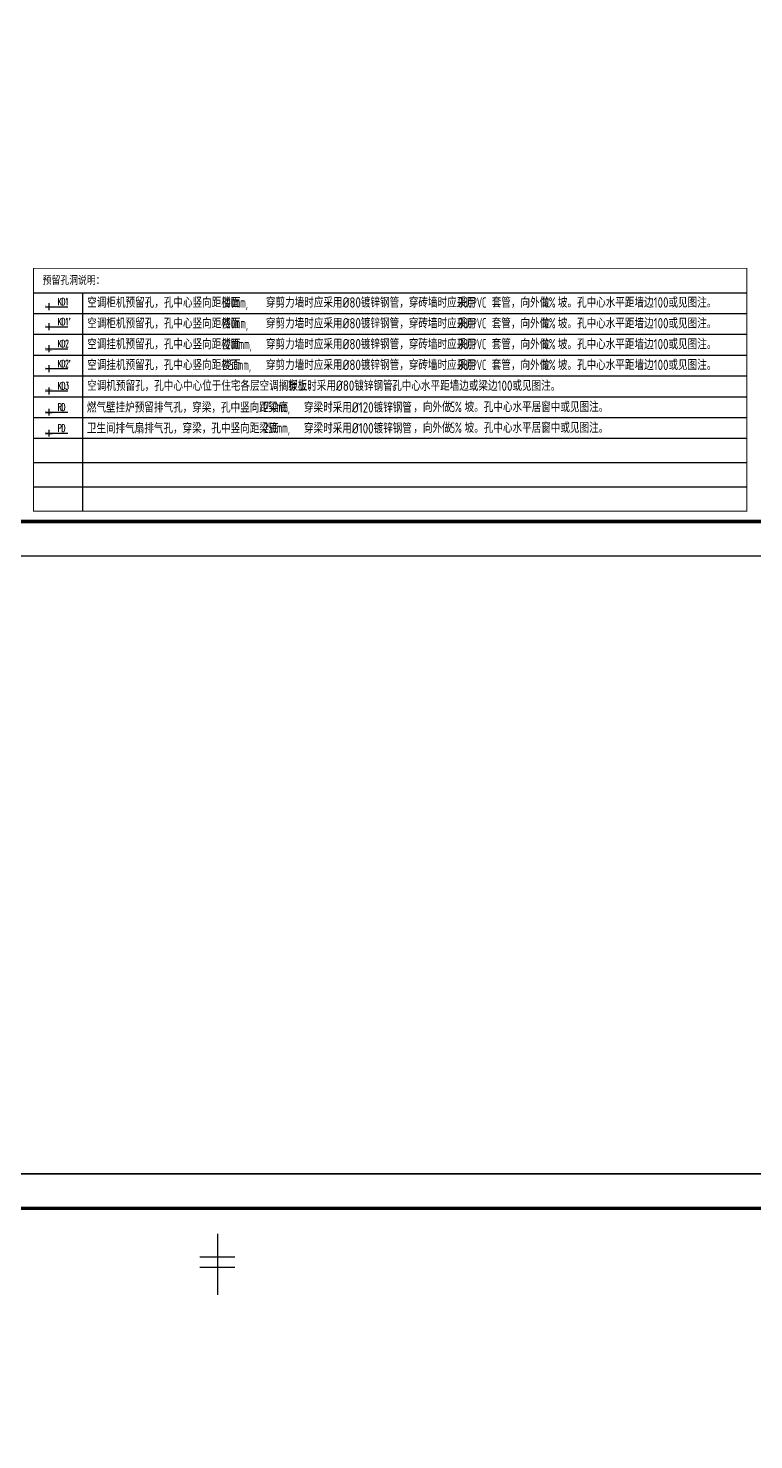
# Model space of a CAD drawing. Extents: x -518115 to 389031, y -231062 to 1628073.
# Drawn here: x 32868 to 53772, y 694183 to 734892 of the extents above; entities that cross this region are included whole.
import ezdxf
from ezdxf.xclip import XClip

# ---------------------------------------------------------------- set-up
doc = ezdxf.new("R2010")
doc.units = 0
doc.header["$LTSCALE"] = 1000
doc.header["$MEASUREMENT"] = 0
doc.header["$XCLIPFRAME"] = 0
doc.linetypes.add('DASH', pattern=[0.35, 0.25, -0.1])
doc.linetypes.add('DOTE', pattern=[2.42, 2, -0.2, 0.02, -0.2])
for name, color, linetype in [('C-Sheet-图框', 101, 'Continuous'), ('DIM_LEAD', 3, 'Continuous'), ('PUB_TEXT', 4, 'Continuous'), ('图框', 140, 'Continuous'), ('机电标识类', 1, 'Continuous')]:
    doc.layers.add(name, color=color, linetype=linetype)
for name, color, linetype, lineweight in [('DOTE', 19, 'DOTE', 9), ('平面-空调室内机', 176, 'Continuous', 9), ('空调', 76, 'Continuous', 13)]:
    doc.layers.add(name, color=color, linetype=linetype, lineweight=lineweight)
doc.layers.add('yichutu', color=7, linetype='Continuous', true_color=0xffffff, plot=False)
doc.styles.add('_TCH_DIM', font='SIMPLEX.shx', dxfattribs={"width": 0.7, "bigfont": 'GBCBIG.shx'})
doc.styles.add('宋体', font='', dxfattribs={"height": 50})
doc.styles.add('房间名称', font='TSSDENG', dxfattribs={"width": 0.8, "bigfont": 'HZTXT'})
doc.styles.get('宋体').set_extended_font_data('SimSun')

# ---------------------------------------------------------------- blocks, each defined once
blk = doc.blocks.new('TK')
at = {"layer": '图框'}
blk.add_lwpolyline([(465375, 548714), (549475, 548714), (549475, 489314), (465375, 489314)], close=True, dxfattribs=at)
blk.add_lwpolyline([(465375, 548714), (549475, 548714), (549475, 489314), (465375, 489314)], close=True, dxfattribs=at)
at = {"layer": '图框', "const_width": 100}
blk.add_lwpolyline([(548475, 490314), (548475, 547714), (467875, 547714), (467875, 490314)], close=True, dxfattribs=at)
blk = doc.blocks.new('yct-841-594-84100-59399.9999999999-100-1000.0')
at = {"layer": 'yichutu', "color": 7, "true_color": 0xffffff}
blk.add_lwpolyline([(0, 0), (0, 59400), (84100, 59400), (84100, 0)], close=True, dxfattribs=at)
blk = doc.blocks.new('A$C74D73064')
at = {"layer": 'DOTE', "color": 5}
for p, q in [((89330, 54519), (89330, 8149)), ((94780, 54519), (94780, 8149)), ((100230, 54519), (100230, 8149)), ((105680, 54519), (105680, 8149))]:
    blk.add_line(p, q, dxfattribs=at)
blk = doc.blocks.new('dongkong')
blk.add_wipeout([(-603756, 210771), (-603756, 210571), (-603836, 210571), (-603836, 210771)])
at = {"layer": '机电标识类', "color": 250, "linetype": 'DASH', "ltscale": 400}
for p, q in [((-603896, 210671), (-603696, 210671)), ((-603796, 210771), (-603796, 210571))]:
    blk.add_line(p, q, dxfattribs=at)
at = {"layer": '空调', "color": 6, "linetype": 'DASH', "const_width": 2}
blk.add_lwpolyline([(-603756, 210771), (-603756, 210571), (-603836, 210571), (-603836, 210771)], close=True, dxfattribs=at)
blk = doc.blocks.new('A$C78D13F63')
at = {"layer": 'C-Sheet-图框', "color": 0}
for p, q in [((31504, 6600), (52060, 6600)), ((32915, 6600), (32915, 300)), ((31504, 6000), (52060, 6000)), ((31504, 5400), (52060, 5400)), ((31504, 4800), (52060, 4800)), ((31504, 4200), (52060, 4200)), ((31504, 3600), (52060, 3600)), ((31504, 3600), (52060, 3600)), ((31504, 3000), (52060, 3000)), ((31504, 2400), (52060, 2400)), ((31504, 1700), (52060, 1700)), ((31504, 1000), (52060, 1000))]:
    blk.add_line(p, q, dxfattribs=at)
at = {"layer": 'DIM_LEAD'}
for points in [[(31951, 6195), (32498, 6195)], [(31951, 5619), (32498, 5619)], [(31951, 4983), (32498, 4983)], [(31951, 4409), (32498, 4409)], [(31951, 3768), (32498, 3768)], [(31951, 3155), (32498, 3155)], [(31951, 2549), (32498, 2549)]]:
    blk.add_lwpolyline(points, dxfattribs=at)
at = {"layer": 'DIM_LEAD', "color": 7, "style": '_TCH_DIM', "width": 0.458824}
for s, p in [('KD1', (32210, 6236)), ("KD1'", (32210, 5661)), ('KD2', (32210, 5025)), ("KD2'", (32210, 4450)), ('KD3', (32210, 3810)), ('RD', (32210, 3197)), ('PD', (32210, 2591))]:
    blk.add_text(s, height=208.2, dxfattribs=at).set_placement(p)
at = {"layer": 'PUB_TEXT', "color": 2}
for s, height, style, width, p in [('预留孔洞说明：', 227.8, '宋体', 0.8, (31769, 6851)), ('300mm,', 300, '房间名称', 0.56, (36945, 6168)), ('250mm,', 300, '房间名称', 0.56, (36945, 5568)), ('2200mm,', 300, '房间名称', 0.56, (36945, 4968)), ('2150mm,', 300, '房间名称', 0.56, (36945, 4368)), ('250mm,', 300, '房间名称', 0.56, (38151, 3156)), ('250mm,', 300, '房间名称', 0.56, (38151, 2556))]:
    blk.add_text(s, height=height, dxfattribs=dict(at, style=style, width=width)).set_placement(p)
at = {"layer": 'PUB_TEXT', "style": '房间名称'}
for s, width, p in [('空调柜机预留孔，孔中心竖向距楼面', 0.8, (33052, 6168)), ('穿剪力墙时应采用%%C80镀锌钢管，穿砖墙时应采用', 0.8, (38202, 6168)), ('%%c80PVC', 0.56, (43741, 6168)), ('套管，向外做', 0.8, (44709, 6168)), ('10%%%', 0.56, (46149, 6168)), ('坡。孔中心水平距墙边100或见图注。', 0.8, (46613, 6168)), ('空调柜机预留孔，孔中心竖向距楼面', 0.8, (33052, 5568)), ('穿剪力墙时应采用%%C80镀锌钢管，穿砖墙时应采用', 0.8, (38202, 5568)), ('%%c80PVC', 0.56, (43741, 5568)), ('套管，向外做', 0.8, (44709, 5568)), ('10%%%', 0.56, (46149, 5568)), ('坡。孔中心水平距墙边100或见图注。', 0.8, (46613, 5568)), ('空调挂机预留孔，孔中心竖向距楼面', 0.8, (33052, 4968)), ('穿剪力墙时应采用%%C80镀锌钢管，穿砖墙时应采用', 0.8, (38202, 4968)), ('套管，向外做', 0.8, (44709, 4968)), ('坡。孔中心水平距墙边100或见图注。', 0.8, (46613, 4968)), ('%%c80PVC', 0.56, (43741, 4968)), ('10%%%', 0.56, (46149, 4968)), ('空调挂机预留孔，孔中心竖向距楼面', 0.8, (33052, 4368)), ('穿剪力墙时应采用%%C80镀锌钢管，穿砖墙时应采用', 0.8, (38202, 4368)), ('%%c80PVC', 0.56, (43741, 4368)), ('套管，向外做', 0.8, (44709, 4368)), ('10%%%', 0.56, (46149, 4368)), ('坡。孔中心水平距墙边100或见图注。', 0.8, (46613, 4368)), ('空调机预留孔，孔中心中心位于住宅各层空调搁板上，', 0.8, (33052, 3768)), ('穿板时采用%%C80镀锌钢管。', 0.8, (38840, 3768)), ('孔中心水平距墙边或梁边100或见图注。', 0.8, (41841, 3768)), ('燃气壁挂炉预留排气孔，穿梁，孔中竖向距梁底', 0.8, (33042, 3142)), ('穿梁时采用%%C120镀锌钢管', 0.8, (39298, 3142)), ('，向外做', 0.8, (42448, 3156)), ('5%%%', 0.56, (43526, 3156)), ('坡。孔中心水平居窗中或见图注。', 0.8, (43927, 3156)), ('卫生间排气扇排气孔，穿梁，孔中竖向距梁底', 0.8, (33042, 2542)), ('穿梁时采用%%C100镀锌钢管', 0.8, (39298, 2542)), ('，向外做', 0.8, (42448, 2556)), ('5%%%', 0.56, (43526, 2556)), ('坡。孔中心水平居窗中或见图注。', 0.8, (43927, 2556))]:
    blk.add_text(s, height=300, dxfattribs=dict(at, width=width)).set_placement(p)
at = {"layer": '平面-空调室内机', "ltscale": 0.3, "xscale": -1, "rotation": 90}
for p in [(242621, -597601), (242621, -598177), (242621, -598813), (242621, -599387), (242621, -600028), (242621, -600641), (242621, -601247)]:
    blk.add_blockref('dongkong', p, dxfattribs=at)
at = {"layer": 'C-Sheet-图框', "color": 0, "const_width": 24}
blk.add_lwpolyline([(31504, 300), (31504, 7300), (52060, 7300), (52060, 300)], close=True, dxfattribs=at)

msp = doc.modelspace()

# ---------------------------------------------------------------- linework, layer by layer
for p, q in [((38316.6, 700118.3), (38316.6, 698367.3)), ((38316.6, 700118.3), (38316.6, 698367.3)), ((37809.2, 699461.7), (38824, 699461.7)), ((37809.2, 699461.7), (38824, 699461.7)), ((37809.2, 699158.4), (38824, 699158.4)), ((37809.2, 699158.4), (38824, 699158.4))]:
    msp.add_line(p, q)

# ---------------------------------------------------------------- block references
for p in [(-466360.9, 230351.7), (-466360.9, 153143.3)]:
    msp.add_blockref('TK', p)
ref = msp.add_blockref('A$C74D73064', (-51998.8, 686857.6))
XClip(ref).set_block_clipping_path([(63315.4263196605, 50772.2515014758), (117315.4131985184, 70272.2529080271)])
at = {"layer": 'yichutu'}
msp.add_blockref('yct-841-594-84100-59399.9999999999-100-1000.0', (-985.9, 642457), dxfattribs=at)

# ---------------------------------------------------------------- next in the draw order: block references
msp.add_blockref('A$C78D13F63', (1514.1, 720665.3))

# ---------------------------------------------------------------- next in the draw order: block references
msp.add_blockref('yct-841-594-84100-59399.9999999999-100-1000.0', (-985.9, 719665.3), dxfattribs=at)

doc.saveas('drawing.dxf')
